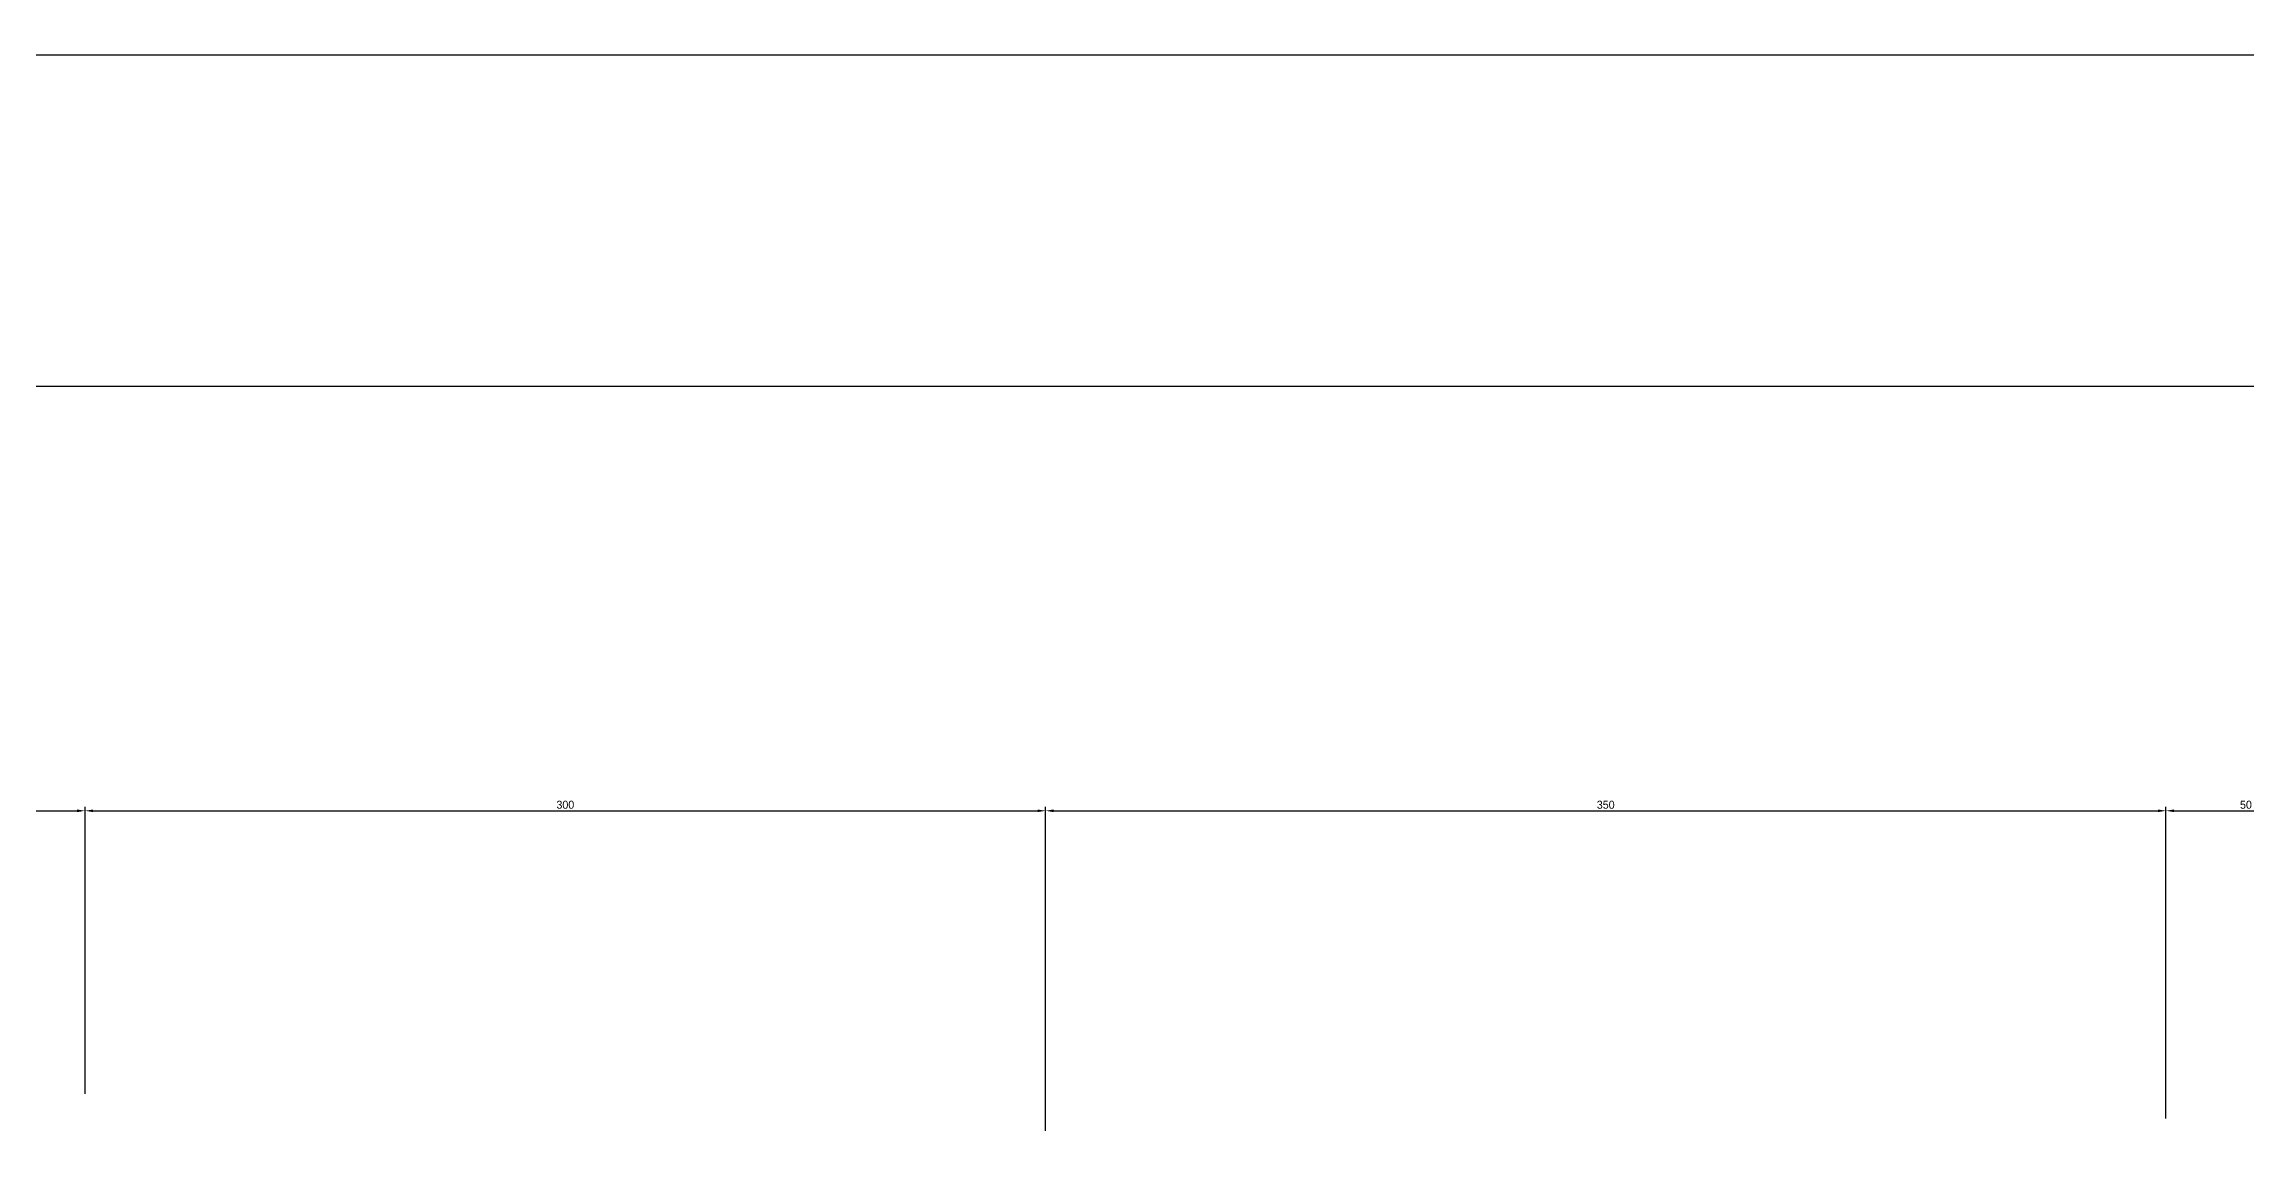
# Model space of a CAD drawing. Header units: millimetres. Extents: x 73 to 57768, y -40361 to 10065.
# Drawn here: x 19836 to 20524, y -5424 to -5084 of the extents above; entities that cross this region are included whole.
import ezdxf

# ---------------------------------------------------------------- set-up
doc = ezdxf.new("R2010")
doc.units = ezdxf.units.MM
doc.layers.add('kote i srafura', color=9, linetype='Continuous', lineweight=5)
doc.dimstyles.new('ISO-25', dxfattribs={"dimtxt": 2.5, "dimasz": 2.5, "dimexe": 1.25, "dimexo": 0.625, "dimtad": 1, "dimtxsty": 'Standard', "dimcen": 2.5, "dimadec": 0, "dimazin": 0, "dimtfac": 1, "dimtmove": 0, "dimatfit": 3, "dimfxl": 1, "dimarcsym": 0})

# ---------------------------------------------------------------- blocks, each defined once
blk = doc.blocks.new('*D100')
at = {"layer": 'Defpoints', "color": 0}
for p in [(19849.09, -5323.65), (19849.09, -5412.62), (19499.09, -5417.27)]:
    blk.add_point(p, dxfattribs=at)
at = {"layer": 'kote i srafura', "color": 0, "lineweight": -2}
for p, q in [((19499.09, -5416.65), (19499.09, -5322.4)), ((19501.59, -5323.65), (19846.59, -5323.65)), ((19849.09, -5412), (19849.09, -5322.4))]:
    blk.add_line(p, q, dxfattribs=at)
at = {"layer": 'kote i srafura', "color": 0}
for points in [[(19501.59, -5323.24), (19501.59, -5324.07), (19499.09, -5323.65)], [(19846.59, -5323.24), (19846.59, -5324.07), (19849.09, -5323.65)]]:
    blk.add_solid(points, dxfattribs=at)
at = {"layer": 'kote i srafura', "color": 0, "insert": (19674.09, -5321.78), "char_height": 2.5, "attachment_point": 5}
blk.add_mtext('350', dxfattribs=at)
blk = doc.blocks.new('*D101')
at = {"layer": 'Defpoints', "color": 0}
for p in [(20149.09, -5323.65), (19849.09, -5412.62), (20149.09, -5424.22)]:
    blk.add_point(p, dxfattribs=at)
at = {"layer": 'kote i srafura', "color": 0, "lineweight": -2}
for p, q in [((19849.09, -5412), (19849.09, -5322.4)), ((19851.59, -5323.65), (20146.59, -5323.65)), ((20149.09, -5423.59), (20149.09, -5322.4))]:
    blk.add_line(p, q, dxfattribs=at)
at = {"layer": 'kote i srafura', "color": 0}
for points in [[(19851.59, -5323.24), (19851.59, -5324.07), (19849.09, -5323.65)], [(20146.59, -5323.24), (20146.59, -5324.07), (20149.09, -5323.65)]]:
    blk.add_solid(points, dxfattribs=at)
at = {"layer": 'kote i srafura', "color": 0, "insert": (19999.09, -5321.78), "char_height": 2.5, "attachment_point": 5}
blk.add_mtext('300', dxfattribs=at)
blk = doc.blocks.new('*D102')
at = {"layer": 'Defpoints', "color": 0}
for p in [(20499.09, -5323.65), (20149.09, -5424.22), (20499.09, -5420.35)]:
    blk.add_point(p, dxfattribs=at)
at = {"layer": 'kote i srafura', "color": 0, "lineweight": -2}
for p, q in [((20149.09, -5423.59), (20149.09, -5322.4)), ((20151.59, -5323.65), (20496.59, -5323.65)), ((20499.09, -5419.73), (20499.09, -5322.4))]:
    blk.add_line(p, q, dxfattribs=at)
at = {"layer": 'kote i srafura', "color": 0}
for points in [[(20151.59, -5323.24), (20151.59, -5324.07), (20149.09, -5323.65)], [(20496.59, -5323.24), (20496.59, -5324.07), (20499.09, -5323.65)]]:
    blk.add_solid(points, dxfattribs=at)
at = {"layer": 'kote i srafura', "color": 0, "insert": (20324.09, -5321.78), "char_height": 2.5, "attachment_point": 5}
blk.add_mtext('350', dxfattribs=at)
blk = doc.blocks.new('*D103')
at = {"layer": 'Defpoints', "color": 0}
for p in [(20549.09, -5323.65), (20549.09, -5400.35), (20499.09, -5420.35)]:
    blk.add_point(p, dxfattribs=at)
at = {"layer": 'kote i srafura', "color": 0, "lineweight": -2}
for p, q in [((20499.09, -5419.73), (20499.09, -5322.4)), ((20501.59, -5323.65), (20546.59, -5323.65)), ((20549.09, -5399.73), (20549.09, -5322.4))]:
    blk.add_line(p, q, dxfattribs=at)
at = {"layer": 'kote i srafura', "color": 0}
for points in [[(20501.59, -5323.24), (20501.59, -5324.07), (20499.09, -5323.65)], [(20546.59, -5323.24), (20546.59, -5324.07), (20549.09, -5323.65)]]:
    blk.add_solid(points, dxfattribs=at)
at = {"layer": 'kote i srafura', "color": 0, "insert": (20524.09, -5321.78), "char_height": 2.5, "attachment_point": 5}
blk.add_mtext('50', dxfattribs=at)
blk = doc.blocks.new('*D112')
at = {"layer": 'Defpoints', "color": 0}
for p in [(21949.09, -5191.13), (19449.09, -5323.65), (21949.09, -5323.65)]:
    blk.add_point(p, dxfattribs=at)
at = {"layer": 'kote i srafura', "color": 0, "lineweight": -2}
for p, q in [((19449.09, -5323.03), (19449.09, -5189.88)), ((19451.59, -5191.13), (21946.59, -5191.13)), ((21949.09, -5323.03), (21949.09, -5189.88))]:
    blk.add_line(p, q, dxfattribs=at)
at = {"layer": 'kote i srafura', "color": 0}
for points in [[(19451.59, -5190.71), (19451.59, -5191.55), (19449.09, -5191.13)], [(21946.59, -5190.71), (21946.59, -5191.55), (21949.09, -5191.13)]]:
    blk.add_solid(points, dxfattribs=at)
at = {"layer": 'kote i srafura', "color": 0, "insert": (20699.09, -5189.25), "char_height": 2.5, "attachment_point": 5}
blk.add_mtext('2500', dxfattribs=at)
blk = doc.blocks.new('*D113')
at = {"layer": 'Defpoints', "color": 0}
for p in [(16649.09, -5087.82), (16649.09, -5191.13), (21949.09, -5191.13)]:
    blk.add_point(p, dxfattribs=at)
at = {"layer": 'kote i srafura', "color": 0, "lineweight": -2}
for p, q in [((16649.09, -5190.5), (16649.09, -5086.57)), ((21946.59, -5087.82), (16651.59, -5087.82)), ((21949.09, -5190.5), (21949.09, -5086.57))]:
    blk.add_line(p, q, dxfattribs=at)
at = {"layer": 'kote i srafura', "color": 0}
for points in [[(16651.59, -5087.41), (16651.59, -5088.24), (16649.09, -5087.82)], [(21946.59, -5087.41), (21946.59, -5088.24), (21949.09, -5087.82)]]:
    blk.add_solid(points, dxfattribs=at)
at = {"layer": 'kote i srafura', "color": 0, "insert": (19299.09, -5085.95), "char_height": 2.5, "attachment_point": 5}
blk.add_mtext('5300', dxfattribs=at)

msp = doc.modelspace()

# ---------------------------------------------------------------- dimensions: what is measured, and where the dimension line sits
at = {"layer": 'kote i srafura'}
dim = msp.add_linear_dim(base=(16649.092, -5087.822), p1=(21949.092, -5191.129), p2=(16649.092, -5191.129), dimstyle='ISO-25', dxfattribs=at)
dim.commit()
dim.dimension.update_dxf_attribs({"geometry": '*D113', "text_midpoint": (19299.092, -5085.947)})
for base, p1, p2, picture, middle in [((21949.092, -5191.129), (19449.092, -5323.654), (21949.092, -5323.654), '*D112', (20699.092, -5189.254)), ((19849.092, -5323.654), (19499.092, -5417.27), (19849.092, -5412.624), '*D100', (19674.092, -5321.779)), ((20149.092, -5323.654), (19849.092, -5412.624), (20149.092, -5424.218), '*D101', (19999.092, -5321.779)), ((20499.092, -5323.654), (20149.092, -5424.218), (20499.092, -5420.353), '*D102', (20324.092, -5321.779)), ((20549.092, -5323.654), (20499.092, -5420.353), (20549.092, -5400.353), '*D103', (20524.092, -5321.779))]:
    dim = msp.add_linear_dim(base=base, p1=p1, p2=p2, dimstyle='ISO-25', override={"dimtmove": 1}, dxfattribs=at)
    dim.commit()
    dim.dimension.update_dxf_attribs({"geometry": picture, "text_midpoint": middle})

doc.saveas('drawing.dxf')
